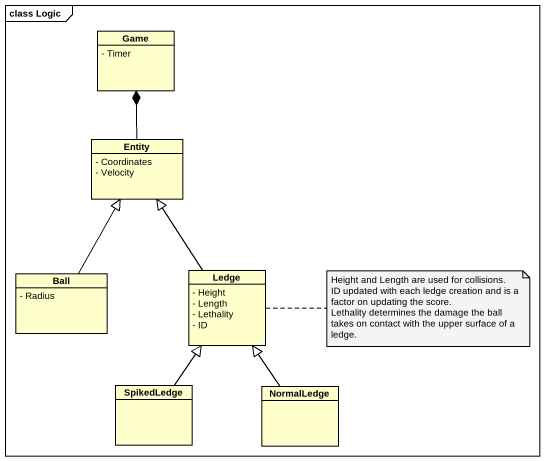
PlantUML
@startuml
mainframe class Logic
hide circle
hide empty members
skinparam classAttributeIconSize 0
class Game {
  - Timer
}
class "Entity" as Entity_ {
  - Coordinates
  - Velocity
}
class Ball {
  - Radius
}
class Ledge {
  - Height
  - Length
  - Lethality
  - ID
}
class SpikedLedge
class NormalLedge
Entity_ -up-* Game
Ball -up-|> Entity_
Ledge -up-|> Entity_
SpikedLedge -up-|> Ledge
NormalLedge -up-|> Ledge
note right of Ledge
  Height and Length are used for collisions.
  ID updated with each ledge creation and is a factor on updating the score.
  Lethality determines the damage the ball takes on contact with the upper surface of a ledge.
end note
@enduml
